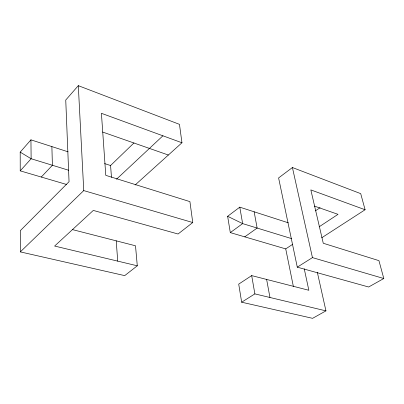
<?xml version="1.0" encoding="UTF-8"?>
<svg xmlns="http://www.w3.org/2000/svg" width="404" height="404" viewBox="0 0 404 404"><rect width="100%" height="100%" fill="white"/><g stroke="black" fill="none" stroke-linecap="round" stroke-linejoin="round"><path stroke-width="0.61" d="M66.579 184.477L20.225 170.852L20.2 152.126L30.936 139.85L68.054 151.813M135.138 184.987L181.957 142.769L179.467 124.346L78.305 85.668L65.746 100.035L69.049 181.694L20.301 230.654L20.326 251.894L124.71 275.624L137.289 265.802L135.507 245.789L72.321 229.573M20.225 170.852L31.128 158.742L30.936 139.85M41.284 177.043L52.399 165.266L51.884 146.602M20.326 251.894L83.749 190.592L78.305 85.668M111.459 177.311L110.58 165.519L133.956 142.95M116.498 179.24L162.913 135.8M181.957 142.769L101.414 113.307L105.777 175.346L189.92 201.621L192.753 222.533L178.058 234.002L93.304 210.428L54.616 246.056L137.289 265.802M292.486 244.43L285.724 248.899L230.305 232.608L227.639 216.302L239.779 207.161L288.249 222.786M292.415 167.529L278.603 177.932L297.283 267.16L368.63 287.002L383.8 278.518L378.937 260.641L323.271 243.258L310.838 189.905L365.095 209.747L360.711 193.642L292.415 167.529L312.444 257.611L383.8 278.518M230.305 232.608L242.642 223.609L291.663 238.643M244.758 236.855L257.141 228.058L254.141 211.792M315.438 210.848L320.074 207.686M319.16 226.801L338.017 214.342L314.433 206.096M304.247 268.832L308.843 290.279L251.687 275.609L238.714 284.118L241.663 302.207L312.595 318.332L325.947 310.863L317.312 272.22M321.72 237.779L365.095 209.747M241.663 302.207L254.868 293.885L325.947 310.863M297.283 267.16L312.444 257.611M83.749 190.592L192.753 222.533M68.635 170.246L31.128 158.742L20.2 152.126M104.591 163.59L110.58 165.519M102.636 132.052L168.357 155.03M227.639 216.302L242.642 223.609L239.779 207.161M285.724 248.899L293.354 286.396M266.63 279.442L269.958 297.49M251.687 275.609L254.868 293.885M116.211 240.834L117.726 261.13"/></g></svg>
